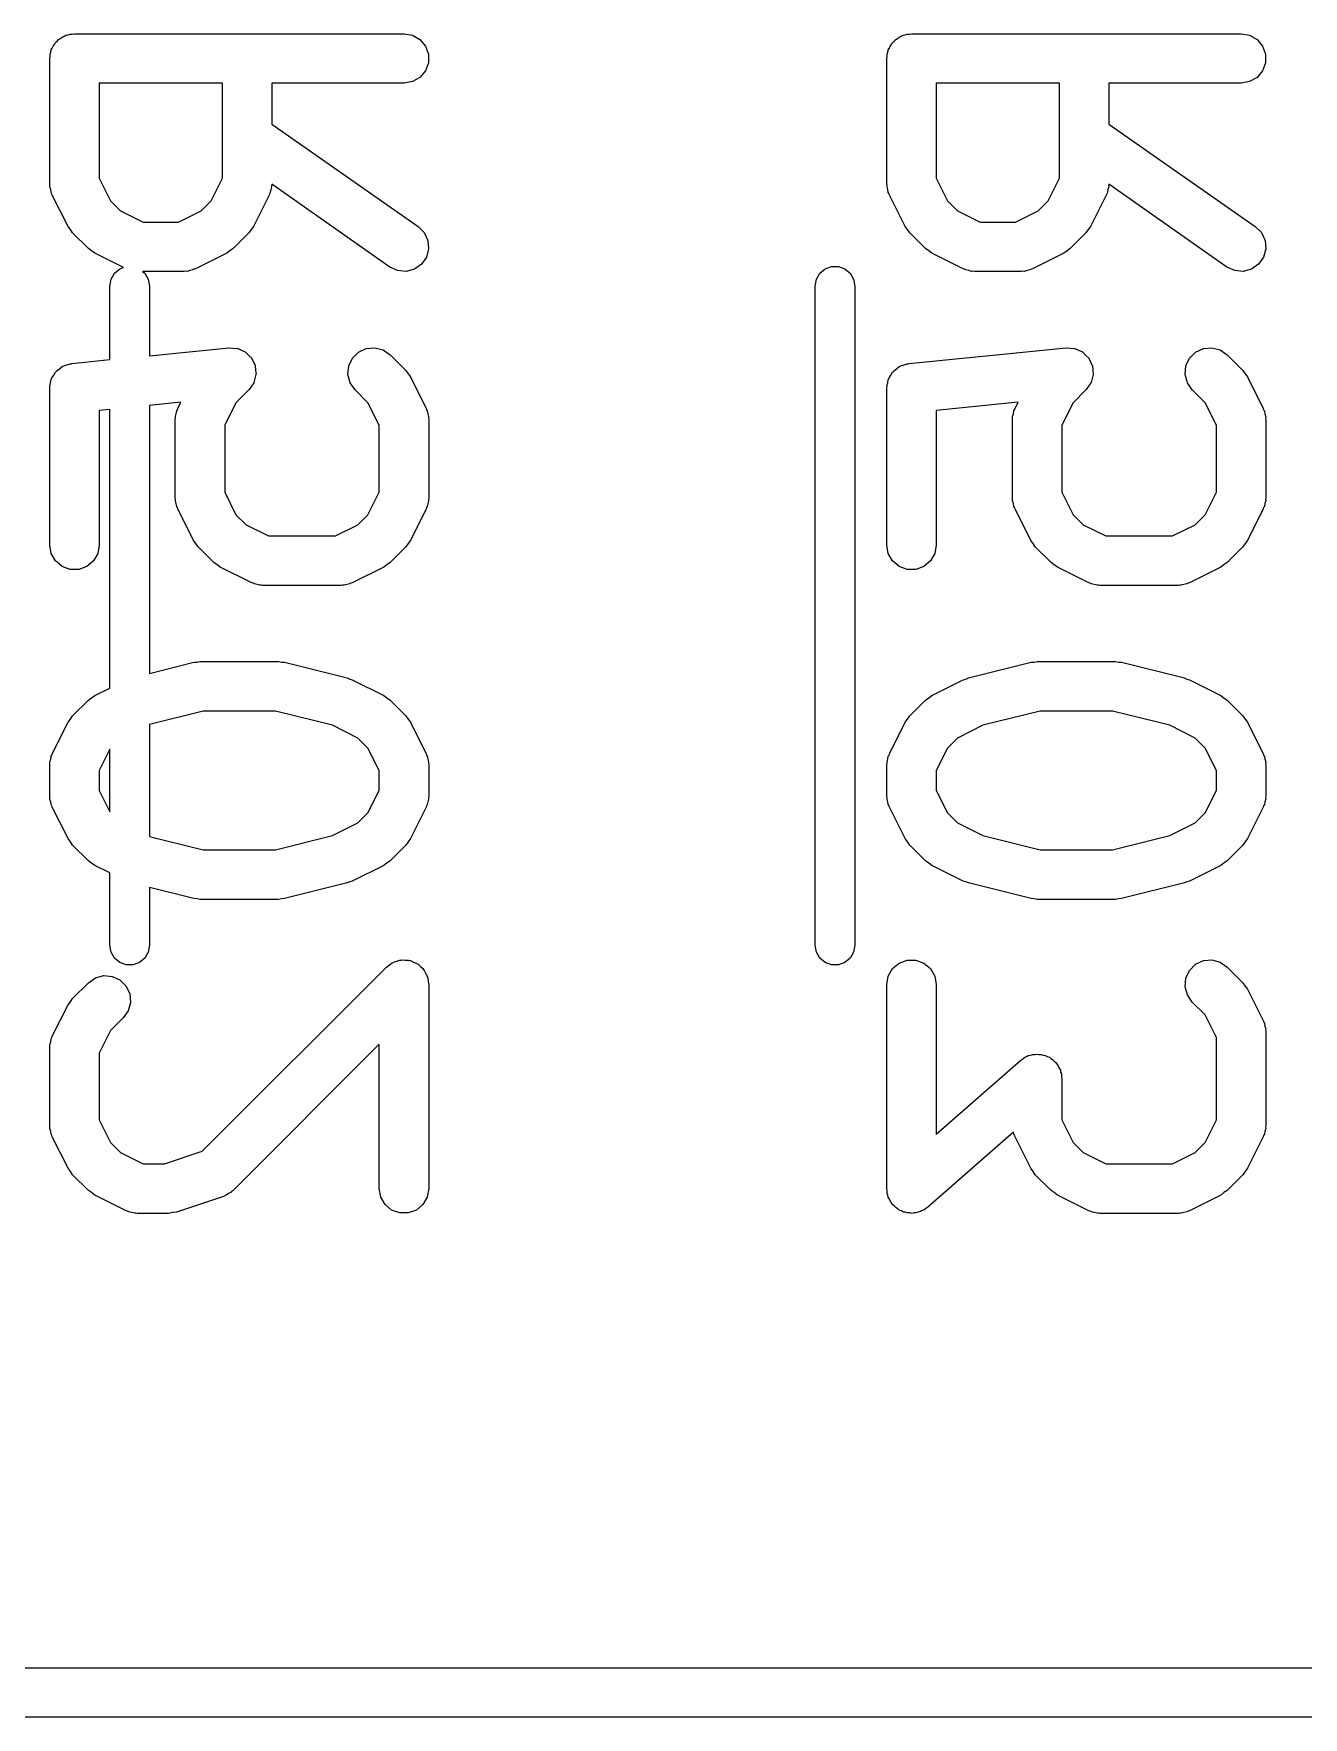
# Model space of a CAD drawing. Extents: x 25 to 326, y -201 to -21.
# Drawn here: x 67.22 to 71.07, y -29.28 to -24.17 of the extents above; entities that cross this region are included whole.
import ezdxf

# ---------------------------------------------------------------- set-up
doc = ezdxf.new("R2010")
doc.units = 0
doc.header["$MEASUREMENT"] = 0
doc.layers.add('BLACK', color=7, linetype='CONTINUOUS')

msp = doc.modelspace()

# ---------------------------------------------------------------- linework, layer by layer
at = {"layer": 'Black'}
for p, q in [((67.2774, -24.212), (67.2816, -24.207)), ((67.2816, -24.207), (67.2849, -24.2013)), ((67.2849, -24.2013), (67.29, -24.1971)), ((67.29, -24.1971), (67.2942, -24.1921)), ((67.2942, -24.1921), (67.2999, -24.1888)), ((67.2999, -24.1888), (67.3049, -24.1846)), ((67.3049, -24.1846), (67.311, -24.1823)), ((67.311, -24.1823), (67.3167, -24.179)), ((67.3167, -24.179), (67.3232, -24.1779)), ((67.3232, -24.1779), (67.3294, -24.1757)), ((67.3294, -24.1757), (67.3359, -24.1757)), ((67.3359, -24.1757), (67.3424, -24.1745)), ((67.3424, -24.1745), (68.3424, -24.1745)), ((68.3424, -24.1745), (68.368, -24.179)), ((68.368, -24.179), (68.3906, -24.1921)), ((68.3906, -24.1921), (68.4073, -24.212)), ((69.8174, -24.212), (69.8216, -24.207)), ((69.8216, -24.207), (69.8249, -24.2013)), ((69.8249, -24.2013), (69.83, -24.1971)), ((69.83, -24.1971), (69.8342, -24.1921)), ((69.8342, -24.1921), (69.8399, -24.1888)), ((69.8399, -24.1888), (69.8449, -24.1846)), ((69.8449, -24.1846), (69.851, -24.1823)), ((69.851, -24.1823), (69.8567, -24.179)), ((69.8567, -24.179), (69.8632, -24.1779)), ((69.8632, -24.1779), (69.8694, -24.1757)), ((69.8694, -24.1757), (69.8759, -24.1757)), ((69.8759, -24.1757), (69.8824, -24.1745)), ((69.8824, -24.1745), (70.8824, -24.1745)), ((70.8824, -24.1745), (70.908, -24.179)), ((70.908, -24.179), (70.9306, -24.1921)), ((70.9306, -24.1921), (70.9473, -24.212)), ((67.2674, -24.2495), (67.2685, -24.2431)), ((67.2674, -24.6305), (67.2674, -24.2495)), ((67.2685, -24.2365), (67.2708, -24.2303)), ((67.2685, -24.2431), (67.2685, -24.2365)), ((67.2708, -24.2303), (67.2719, -24.2239)), ((67.2719, -24.2239), (67.2752, -24.2182)), ((67.2752, -24.2182), (67.2774, -24.212)), ((68.4073, -24.212), (68.4162, -24.2365)), ((68.4162, -24.2365), (68.4162, -24.2625)), ((69.8074, -24.2495), (69.8085, -24.2431)), ((69.8074, -24.6305), (69.8074, -24.2495)), ((69.8085, -24.2365), (69.8108, -24.2303)), ((69.8085, -24.2431), (69.8085, -24.2365)), ((69.8108, -24.2303), (69.8119, -24.2239)), ((69.8119, -24.2239), (69.8152, -24.2182)), ((69.8152, -24.2182), (69.8174, -24.212)), ((70.9473, -24.212), (70.9562, -24.2365)), ((70.9562, -24.2365), (70.9562, -24.2625)), ((68.3906, -24.307), (68.368, -24.32)), ((68.4073, -24.287), (68.3906, -24.307)), ((68.4162, -24.2625), (68.4073, -24.287)), ((70.9306, -24.307), (70.908, -24.32)), ((70.9473, -24.287), (70.9306, -24.307)), ((70.9562, -24.2625), (70.9473, -24.287)), ((67.4174, -24.3245), (67.4174, -24.6128)), ((67.7912, -24.3245), (67.4174, -24.3245)), ((67.7912, -24.6128), (67.7912, -24.3245)), ((68.3424, -24.3245), (67.9412, -24.3245)), ((67.9412, -24.3245), (67.9412, -24.4486)), ((68.368, -24.32), (68.3424, -24.3245)), ((69.9574, -24.3245), (69.9574, -24.6128)), ((70.3312, -24.3245), (69.9574, -24.3245)), ((70.3312, -24.6128), (70.3312, -24.3245)), ((70.8824, -24.3245), (70.4812, -24.3245)), ((70.4812, -24.3245), (70.4812, -24.4486)), ((70.908, -24.32), (70.8824, -24.3245)), ((67.9412, -24.4486), (68.3854, -24.7595)), ((70.4812, -24.4486), (70.9254, -24.7595)), ((67.4174, -24.6128), (67.4516, -24.6813)), ((67.7569, -24.6813), (67.7912, -24.6128)), ((69.9574, -24.6128), (69.9916, -24.6813)), ((70.2969, -24.6813), (70.3312, -24.6128)), ((67.2681, -24.6347), (67.2674, -24.6305)), ((67.2679, -24.6391), (67.2681, -24.6347)), ((67.2704, -24.6475), (67.2679, -24.6391)), ((67.2719, -24.6561), (67.2704, -24.6475)), ((67.2741, -24.6599), (67.2719, -24.6561)), ((67.2753, -24.664), (67.2741, -24.6599)), ((67.3229, -24.7593), (67.2753, -24.664)), ((67.9333, -24.664), (67.8857, -24.7593)), ((67.9345, -24.6599), (67.9333, -24.664)), ((67.9367, -24.6561), (67.9345, -24.6599)), ((67.9382, -24.6475), (67.9367, -24.6561)), ((67.9407, -24.6391), (67.9382, -24.6475)), ((67.941, -24.6315), (67.9404, -24.6347)), ((67.9404, -24.6347), (67.9407, -24.6391)), ((68.2994, -24.8824), (67.941, -24.6315)), ((69.8081, -24.6347), (69.8074, -24.6305)), ((69.8079, -24.6391), (69.8081, -24.6347)), ((69.8104, -24.6475), (69.8079, -24.6391)), ((69.8119, -24.6561), (69.8104, -24.6475)), ((69.8141, -24.6599), (69.8119, -24.6561)), ((69.8153, -24.664), (69.8141, -24.6599)), ((69.8629, -24.7593), (69.8153, -24.664)), ((70.4733, -24.664), (70.4257, -24.7593)), ((70.4745, -24.6599), (70.4733, -24.664)), ((70.4767, -24.6561), (70.4745, -24.6599)), ((70.4782, -24.6475), (70.4767, -24.6561)), ((70.4807, -24.6391), (70.4782, -24.6475)), ((70.481, -24.6315), (70.4804, -24.6347)), ((70.4804, -24.6347), (70.4807, -24.6391)), ((70.8394, -24.8824), (70.481, -24.6315)), ((67.4516, -24.6813), (67.482, -24.7117)), ((67.482, -24.7117), (67.5506, -24.746)), ((67.658, -24.746), (67.7265, -24.7117)), ((67.7265, -24.7117), (67.7569, -24.6813)), ((69.9916, -24.6813), (70.022, -24.7117)), ((70.022, -24.7117), (70.0906, -24.746)), ((70.198, -24.746), (70.2665, -24.7117)), ((70.2665, -24.7117), (70.2969, -24.6813)), ((67.3301, -24.7689), (67.3229, -24.7593)), ((67.337, -24.7787), (67.3301, -24.7689)), ((67.5506, -24.746), (67.658, -24.746)), ((67.8785, -24.7689), (67.8716, -24.7787)), ((67.8857, -24.7593), (67.8785, -24.7689)), ((68.3854, -24.7595), (68.4038, -24.7779)), ((69.8701, -24.7689), (69.8629, -24.7593)), ((69.877, -24.7787), (69.8701, -24.7689)), ((70.0906, -24.746), (70.198, -24.746)), ((70.4185, -24.7689), (70.4116, -24.7787)), ((70.4257, -24.7593), (70.4185, -24.7689)), ((70.9254, -24.7595), (70.9438, -24.7779)), ((67.3846, -24.8264), (67.337, -24.7787)), ((67.8716, -24.7787), (67.824, -24.8264)), ((68.4038, -24.7779), (68.4148, -24.8015)), ((68.4148, -24.8015), (68.4171, -24.8275)), ((69.9246, -24.8264), (69.877, -24.7787)), ((70.4116, -24.7787), (70.364, -24.8264)), ((70.9438, -24.7779), (70.9548, -24.8015)), ((70.9548, -24.8015), (70.9571, -24.8275)), ((67.3944, -24.8333), (67.3846, -24.8264)), ((67.4041, -24.8404), (67.3944, -24.8333)), ((67.4912, -24.884), (67.4041, -24.8404)), ((67.8045, -24.8404), (67.7093, -24.888)), ((67.8142, -24.8333), (67.8045, -24.8404)), ((67.824, -24.8264), (67.8142, -24.8333)), ((68.4104, -24.8526), (68.3954, -24.874)), ((68.4171, -24.8275), (68.4104, -24.8526)), ((69.9344, -24.8333), (69.9246, -24.8264)), ((69.9441, -24.8404), (69.9344, -24.8333)), ((70.0393, -24.888), (69.9441, -24.8404)), ((70.3445, -24.8404), (70.2493, -24.888)), ((70.3542, -24.8333), (70.3445, -24.8404)), ((70.364, -24.8264), (70.3542, -24.8333)), ((70.9504, -24.8526), (70.9354, -24.874)), ((70.9571, -24.8275), (70.9504, -24.8526)), ((67.45, -24.94), (67.4536, -24.9195)), ((67.4536, -24.9195), (67.464, -24.9014)), ((67.464, -24.9014), (67.48, -24.888)), ((67.48, -24.888), (67.4912, -24.884)), ((67.6757, -24.896), (67.5494, -24.896)), ((67.5494, -24.896), (67.556, -24.9014)), ((67.556, -24.9014), (67.5664, -24.9195)), ((67.5664, -24.9195), (67.57, -24.94)), ((67.68, -24.8952), (67.6757, -24.896)), ((67.6843, -24.8955), (67.68, -24.8952)), ((67.6927, -24.893), (67.6843, -24.8955)), ((67.7014, -24.8914), (67.6927, -24.893)), ((67.7051, -24.8893), (67.7014, -24.8914)), ((67.7093, -24.888), (67.7051, -24.8893)), ((68.323, -24.8934), (68.2994, -24.8824)), ((68.3489, -24.8957), (68.323, -24.8934)), ((68.3741, -24.8889), (68.3489, -24.8957)), ((68.3954, -24.874), (68.3741, -24.8889)), ((69.59, -24.94), (69.5936, -24.9195)), ((69.5936, -24.9195), (69.604, -24.9014)), ((69.604, -24.9014), (69.62, -24.888)), ((69.62, -24.888), (69.6396, -24.8809)), ((69.6396, -24.8809), (69.6604, -24.8809)), ((69.6604, -24.8809), (69.68, -24.888)), ((69.68, -24.888), (69.696, -24.9014)), ((69.696, -24.9014), (69.7064, -24.9195)), ((69.7064, -24.9195), (69.71, -24.94)), ((70.0435, -24.8893), (70.0393, -24.888)), ((70.0472, -24.8914), (70.0435, -24.8893)), ((70.0559, -24.893), (70.0472, -24.8914)), ((70.0643, -24.8955), (70.0559, -24.893)), ((70.0686, -24.8952), (70.0643, -24.8955)), ((70.0729, -24.896), (70.0686, -24.8952)), ((70.2157, -24.896), (70.0729, -24.896)), ((70.22, -24.8952), (70.2157, -24.896)), ((70.2243, -24.8955), (70.22, -24.8952)), ((70.2327, -24.893), (70.2243, -24.8955)), ((70.2414, -24.8914), (70.2327, -24.893)), ((70.2451, -24.8893), (70.2414, -24.8914)), ((70.2493, -24.888), (70.2451, -24.8893)), ((70.863, -24.8934), (70.8394, -24.8824)), ((70.8889, -24.8957), (70.863, -24.8934)), ((70.9141, -24.8889), (70.8889, -24.8957)), ((70.9354, -24.874), (70.9141, -24.8889)), ((67.45, -25.1634), (67.45, -24.94)), ((67.57, -24.94), (67.57, -25.1514)), ((69.59, -26.94), (69.59, -24.94)), ((69.71, -24.94), (69.71, -26.94)), ((67.57, -25.1514), (67.8111, -25.1273)), ((67.8111, -25.1273), (67.8116, -25.1273)), ((67.8116, -25.1273), (67.812, -25.1272)), ((67.812, -25.1272), (67.8245, -25.1283)), ((67.8245, -25.1283), (67.8371, -25.1292)), ((68.2277, -25.1295), (68.2537, -25.1272)), ((68.2537, -25.1272), (68.2788, -25.1339)), ((69.8749, -25.1749), (70.3511, -25.1273)), ((70.3511, -25.1273), (70.3516, -25.1273)), ((70.3516, -25.1273), (70.352, -25.1272)), ((70.352, -25.1272), (70.3645, -25.1283)), ((70.3645, -25.1283), (70.3771, -25.1292)), ((70.7677, -25.1295), (70.7937, -25.1272)), ((70.7937, -25.1272), (70.8188, -25.1339)), ((67.3098, -25.1819), (67.3197, -25.1792)), ((67.3197, -25.1792), (67.3294, -25.1757)), ((67.3294, -25.1757), (67.3322, -25.1757)), ((67.3322, -25.1757), (67.3349, -25.1749)), ((67.3349, -25.1749), (67.45, -25.1634)), ((67.8371, -25.1292), (67.8375, -25.1294)), ((67.8375, -25.1294), (67.838, -25.1295)), ((67.838, -25.1295), (67.8494, -25.1348)), ((67.8494, -25.1348), (67.8608, -25.1399)), ((67.8608, -25.1399), (67.8612, -25.1403)), ((67.8612, -25.1403), (67.8616, -25.1405)), ((67.8616, -25.1405), (67.8705, -25.1494)), ((67.8705, -25.1494), (67.8795, -25.1581)), ((67.8795, -25.1581), (67.8797, -25.1586)), ((67.8797, -25.1586), (67.88, -25.1589)), ((67.88, -25.1589), (67.8853, -25.1703)), ((67.8853, -25.1703), (67.8908, -25.1816)), ((68.1747, -25.1825), (68.1857, -25.1589)), ((68.1857, -25.1589), (68.2041, -25.1405)), ((68.2041, -25.1405), (68.2277, -25.1295)), ((68.2788, -25.1339), (68.3002, -25.1489)), ((68.3002, -25.1489), (68.3478, -25.1965)), ((69.8498, -25.1819), (69.8597, -25.1792)), ((69.8597, -25.1792), (69.8694, -25.1757)), ((69.8694, -25.1757), (69.8722, -25.1757)), ((69.8722, -25.1757), (69.8749, -25.1749)), ((70.3771, -25.1292), (70.3775, -25.1294)), ((70.3775, -25.1294), (70.378, -25.1295)), ((70.378, -25.1295), (70.3894, -25.1348)), ((70.3894, -25.1348), (70.4008, -25.1399)), ((70.4008, -25.1399), (70.4012, -25.1403)), ((70.4012, -25.1403), (70.4016, -25.1405)), ((70.4016, -25.1405), (70.4105, -25.1494)), ((70.4105, -25.1494), (70.4195, -25.1581)), ((70.4195, -25.1581), (70.4197, -25.1586)), ((70.4197, -25.1586), (70.42, -25.1589)), ((70.42, -25.1589), (70.4253, -25.1703)), ((70.4253, -25.1703), (70.4308, -25.1816)), ((70.7147, -25.1825), (70.7257, -25.1589)), ((70.7257, -25.1589), (70.7441, -25.1405)), ((70.7441, -25.1405), (70.7677, -25.1295)), ((70.8188, -25.1339), (70.8402, -25.1489)), ((70.8402, -25.1489), (70.8878, -25.1965)), ((67.2701, -25.234), (67.2719, -25.2239)), ((67.2719, -25.2239), (67.2733, -25.2214)), ((67.2733, -25.2214), (67.274, -25.2187)), ((67.274, -25.2187), (67.2798, -25.2102)), ((67.2798, -25.2102), (67.2849, -25.2013)), ((67.2849, -25.2013), (67.2871, -25.1995)), ((67.2871, -25.1995), (67.2887, -25.1972)), ((67.2887, -25.1972), (67.297, -25.1912)), ((67.297, -25.1912), (67.3049, -25.1846)), ((67.3049, -25.1846), (67.3075, -25.1836)), ((67.3075, -25.1836), (67.3098, -25.1819)), ((67.89, -25.2205), (67.8869, -25.2328)), ((67.8933, -25.2084), (67.89, -25.2205)), ((67.8908, -25.1816), (67.8908, -25.1821)), ((67.8908, -25.1821), (67.891, -25.1825)), ((67.891, -25.1825), (67.8921, -25.195)), ((67.8921, -25.195), (67.8934, -25.2075)), ((67.8934, -25.2075), (67.8932, -25.208)), ((67.8932, -25.208), (67.8933, -25.2084)), ((68.1724, -25.2084), (68.1747, -25.1825)), ((68.1792, -25.2336), (68.1724, -25.2084)), ((68.3478, -25.1965), (68.3547, -25.2063)), ((68.3547, -25.2063), (68.3618, -25.216)), ((68.3618, -25.216), (68.4095, -25.3112)), ((69.8101, -25.234), (69.8119, -25.2239)), ((69.8119, -25.2239), (69.8133, -25.2214)), ((69.8133, -25.2214), (69.814, -25.2187)), ((69.814, -25.2187), (69.8198, -25.2102)), ((69.8198, -25.2102), (69.8249, -25.2013)), ((69.8249, -25.2013), (69.8271, -25.1995)), ((69.8271, -25.1995), (69.8287, -25.1972)), ((69.8287, -25.1972), (69.837, -25.1912)), ((69.837, -25.1912), (69.8449, -25.1846)), ((69.8449, -25.1846), (69.8475, -25.1836)), ((69.8475, -25.1836), (69.8498, -25.1819)), ((70.43, -25.2205), (70.4269, -25.2328)), ((70.4333, -25.2084), (70.43, -25.2205)), ((70.4308, -25.1816), (70.4308, -25.1821)), ((70.4308, -25.1821), (70.431, -25.1825)), ((70.431, -25.1825), (70.4321, -25.195)), ((70.4321, -25.195), (70.4334, -25.2075)), ((70.4334, -25.2075), (70.4332, -25.208)), ((70.4332, -25.208), (70.4333, -25.2084)), ((70.7124, -25.2084), (70.7147, -25.1825)), ((70.7192, -25.2336), (70.7124, -25.2084)), ((70.8878, -25.1965), (70.8947, -25.2063)), ((70.8947, -25.2063), (70.9018, -25.216)), ((70.9018, -25.216), (70.9495, -25.3112)), ((67.2674, -25.2495), (67.2679, -25.2467)), ((67.2674, -25.7257), (67.2674, -25.2495)), ((67.2676, -25.2439), (67.2701, -25.234)), ((67.2679, -25.2467), (67.2676, -25.2439)), ((67.8716, -25.2549), (67.8326, -25.294)), ((67.8719, -25.2546), (67.8716, -25.2549)), ((67.8723, -25.2543), (67.8719, -25.2546)), ((67.8793, -25.2439), (67.8723, -25.2543)), ((67.8865, -25.2336), (67.8793, -25.2439)), ((67.8867, -25.2331), (67.8865, -25.2336)), ((67.8869, -25.2328), (67.8867, -25.2331)), ((68.1941, -25.2549), (68.1792, -25.2336)), ((68.2331, -25.294), (68.1941, -25.2549)), ((69.8074, -25.2495), (69.8079, -25.2467)), ((69.8074, -25.7257), (69.8074, -25.2495)), ((69.8076, -25.2439), (69.8101, -25.234)), ((69.8079, -25.2467), (69.8076, -25.2439)), ((70.4116, -25.2549), (70.3726, -25.294)), ((70.4119, -25.2546), (70.4116, -25.2549)), ((70.4123, -25.2543), (70.4119, -25.2546)), ((70.4193, -25.2439), (70.4123, -25.2543)), ((70.4265, -25.2336), (70.4193, -25.2439)), ((70.4267, -25.2331), (70.4265, -25.2336)), ((70.4269, -25.2328), (70.4267, -25.2331)), ((70.7341, -25.2549), (70.7192, -25.2336)), ((70.7731, -25.294), (70.7341, -25.2549)), ((67.45, -25.3141), (67.4174, -25.3174)), ((67.4174, -25.3174), (67.4174, -25.7257)), ((67.45, -26.1595), (67.45, -25.3141)), ((67.6656, -25.2926), (67.57, -25.3021)), ((67.57, -25.3021), (67.57, -26.1153)), ((67.6488, -25.3362), (67.6513, -25.3278)), ((67.6513, -25.3278), (67.6529, -25.3191)), ((67.6529, -25.3191), (67.655, -25.3154)), ((67.655, -25.3154), (67.6563, -25.3112)), ((67.6563, -25.3112), (67.6656, -25.2926)), ((67.8326, -25.294), (67.7983, -25.3625)), ((68.2674, -25.3625), (68.2331, -25.294)), ((68.4095, -25.3112), (68.4107, -25.3154)), ((68.4107, -25.3154), (68.4129, -25.3191)), ((68.4129, -25.3191), (68.4144, -25.3278)), ((68.4144, -25.3278), (68.4169, -25.3362)), ((70.2056, -25.2926), (69.9574, -25.3174)), ((69.9574, -25.3174), (69.9574, -25.7257)), ((70.1888, -25.3362), (70.1913, -25.3278)), ((70.1913, -25.3278), (70.1929, -25.3191)), ((70.1929, -25.3191), (70.195, -25.3154)), ((70.195, -25.3154), (70.1963, -25.3112)), ((70.1963, -25.3112), (70.2056, -25.2926)), ((70.3726, -25.294), (70.3383, -25.3625)), ((70.8074, -25.3625), (70.7731, -25.294)), ((70.9495, -25.3112), (70.9507, -25.3154)), ((70.9507, -25.3154), (70.9529, -25.3191)), ((70.9529, -25.3191), (70.9544, -25.3278)), ((70.9544, -25.3278), (70.9569, -25.3362)), ((67.6483, -25.3448), (67.6491, -25.3405)), ((67.6483, -25.5829), (67.6483, -25.3448)), ((67.6491, -25.3405), (67.6488, -25.3362)), ((67.7983, -25.3625), (67.7983, -25.5652)), ((68.2674, -25.5652), (68.2674, -25.3625)), ((68.4169, -25.3362), (68.4166, -25.3405)), ((68.4166, -25.3405), (68.4174, -25.3448)), ((68.4174, -25.3448), (68.4174, -25.5829)), ((70.1883, -25.3448), (70.1891, -25.3405)), ((70.1883, -25.5829), (70.1883, -25.3448)), ((70.1891, -25.3405), (70.1888, -25.3362)), ((70.3383, -25.3625), (70.3383, -25.5652)), ((70.8074, -25.5652), (70.8074, -25.3625)), ((70.9569, -25.3362), (70.9566, -25.3405)), ((70.9566, -25.3405), (70.9574, -25.3448)), ((70.9574, -25.3448), (70.9574, -25.5829)), ((67.6491, -25.5871), (67.6483, -25.5829)), ((67.6488, -25.5914), (67.6491, -25.5871)), ((67.7983, -25.5652), (67.8326, -25.6337)), ((68.2331, -25.6337), (68.2674, -25.5652)), ((68.4174, -25.5829), (68.4166, -25.5871)), ((68.4166, -25.5871), (68.4169, -25.5914)), ((70.1891, -25.5871), (70.1883, -25.5829)), ((70.1888, -25.5914), (70.1891, -25.5871)), ((70.3383, -25.5652), (70.3726, -25.6337)), ((70.7731, -25.6337), (70.8074, -25.5652)), ((70.9574, -25.5829), (70.9566, -25.5871)), ((70.9566, -25.5871), (70.9569, -25.5914)), ((67.6513, -25.5999), (67.6488, -25.5914)), ((67.6529, -25.6085), (67.6513, -25.5999)), ((67.655, -25.6123), (67.6529, -25.6085)), ((67.6563, -25.6164), (67.655, -25.6123)), ((67.7039, -25.7116), (67.6563, -25.6164)), ((67.8326, -25.6337), (67.863, -25.6641)), ((68.2027, -25.6641), (68.2331, -25.6337)), ((68.4095, -25.6164), (68.3618, -25.7116)), ((68.4107, -25.6123), (68.4095, -25.6164)), ((68.4129, -25.6085), (68.4107, -25.6123)), ((68.4144, -25.5999), (68.4129, -25.6085)), ((68.4169, -25.5914), (68.4144, -25.5999)), ((70.1913, -25.5999), (70.1888, -25.5914)), ((70.1929, -25.6085), (70.1913, -25.5999)), ((70.195, -25.6123), (70.1929, -25.6085)), ((70.1963, -25.6164), (70.195, -25.6123)), ((70.2439, -25.7116), (70.1963, -25.6164)), ((70.3726, -25.6337), (70.403, -25.6641)), ((70.7427, -25.6641), (70.7731, -25.6337)), ((70.9495, -25.6164), (70.9018, -25.7116)), ((70.9507, -25.6123), (70.9495, -25.6164)), ((70.9529, -25.6085), (70.9507, -25.6123)), ((70.9544, -25.5999), (70.9529, -25.6085)), ((70.9569, -25.5914), (70.9544, -25.5999)), ((67.863, -25.6641), (67.9315, -25.6983)), ((68.1342, -25.6983), (68.2027, -25.6641)), ((70.403, -25.6641), (70.4715, -25.6983)), ((70.6742, -25.6983), (70.7427, -25.6641)), ((67.2719, -25.7514), (67.2674, -25.7257)), ((67.4174, -25.7257), (67.4129, -25.7514)), ((67.711, -25.7213), (67.7039, -25.7116)), ((67.7179, -25.7311), (67.711, -25.7213)), ((67.7655, -25.7787), (67.7179, -25.7311)), ((67.9315, -25.6983), (68.1342, -25.6983)), ((68.3478, -25.7311), (68.3002, -25.7787)), ((68.3547, -25.7213), (68.3478, -25.7311)), ((68.3618, -25.7116), (68.3547, -25.7213)), ((69.8119, -25.7514), (69.8074, -25.7257)), ((69.9574, -25.7257), (69.9529, -25.7514)), ((70.251, -25.7213), (70.2439, -25.7116)), ((70.2579, -25.7311), (70.251, -25.7213)), ((70.3055, -25.7787), (70.2579, -25.7311)), ((70.4715, -25.6983), (70.6742, -25.6983)), ((70.8878, -25.7311), (70.8402, -25.7787)), ((70.8947, -25.7213), (70.8878, -25.7311)), ((70.9018, -25.7116), (70.8947, -25.7213)), ((67.2849, -25.7739), (67.2719, -25.7514)), ((67.3049, -25.7907), (67.2849, -25.7739)), ((67.3294, -25.7996), (67.3049, -25.7907)), ((67.3799, -25.7907), (67.3554, -25.7996)), ((67.3998, -25.7739), (67.3799, -25.7907)), ((67.4129, -25.7514), (67.3998, -25.7739)), ((67.7754, -25.7856), (67.7655, -25.7787)), ((67.785, -25.7928), (67.7754, -25.7856)), ((67.8803, -25.8404), (67.785, -25.7928)), ((68.2807, -25.7928), (68.1854, -25.8404)), ((68.2903, -25.7856), (68.2807, -25.7928)), ((68.3002, -25.7787), (68.2903, -25.7856)), ((69.8249, -25.7739), (69.8119, -25.7514)), ((69.8449, -25.7907), (69.8249, -25.7739)), ((69.8694, -25.7996), (69.8449, -25.7907)), ((69.9199, -25.7907), (69.8954, -25.7996)), ((69.9398, -25.7739), (69.9199, -25.7907)), ((69.9529, -25.7514), (69.9398, -25.7739)), ((70.3154, -25.7856), (70.3055, -25.7787)), ((70.325, -25.7928), (70.3154, -25.7856)), ((70.4203, -25.8404), (70.325, -25.7928)), ((70.8207, -25.7928), (70.7254, -25.8404)), ((70.8303, -25.7856), (70.8207, -25.7928)), ((70.8402, -25.7787), (70.8303, -25.7856)), ((67.3554, -25.7996), (67.3294, -25.7996)), ((67.8844, -25.8416), (67.8803, -25.8404)), ((67.8882, -25.8438), (67.8844, -25.8416)), ((67.8968, -25.8453), (67.8882, -25.8438)), ((68.1776, -25.8438), (68.1689, -25.8453)), ((68.1813, -25.8416), (68.1776, -25.8438)), ((68.1854, -25.8404), (68.1813, -25.8416)), ((69.8954, -25.7996), (69.8694, -25.7996)), ((70.4244, -25.8416), (70.4203, -25.8404)), ((70.4282, -25.8438), (70.4244, -25.8416)), ((70.4368, -25.8453), (70.4282, -25.8438)), ((70.7176, -25.8438), (70.7089, -25.8453)), ((70.7213, -25.8416), (70.7176, -25.8438)), ((70.7254, -25.8404), (70.7213, -25.8416)), ((67.9052, -25.8478), (67.8968, -25.8453)), ((67.9096, -25.8476), (67.9052, -25.8478)), ((67.9138, -25.8483), (67.9096, -25.8476)), ((68.1519, -25.8483), (67.9138, -25.8483)), ((68.1562, -25.8476), (68.1519, -25.8483)), ((68.1605, -25.8478), (68.1562, -25.8476)), ((68.1689, -25.8453), (68.1605, -25.8478)), ((70.4452, -25.8478), (70.4368, -25.8453)), ((70.4496, -25.8476), (70.4452, -25.8478)), ((70.4538, -25.8483), (70.4496, -25.8476)), ((70.6919, -25.8483), (70.4538, -25.8483)), ((70.6962, -25.8476), (70.6919, -25.8483)), ((70.7005, -25.8478), (70.6962, -25.8476)), ((70.7089, -25.8453), (70.7005, -25.8478)), ((67.57, -26.1153), (67.7051, -26.0815)), ((67.7051, -26.0815), (67.7143, -26.0809)), ((67.7143, -26.0809), (67.7233, -26.0793)), ((67.7233, -26.0793), (67.9614, -26.0793)), ((67.9614, -26.0793), (67.9705, -26.0809)), ((67.9705, -26.0809), (67.9796, -26.0815)), ((67.9796, -26.0815), (68.1701, -26.1291)), ((70.0547, -26.1291), (70.2451, -26.0815)), ((70.2451, -26.0815), (70.2543, -26.0809)), ((70.2543, -26.0809), (70.2633, -26.0793)), ((70.2633, -26.0793), (70.5014, -26.0793)), ((70.5014, -26.0793), (70.5105, -26.0809)), ((70.5105, -26.0809), (70.5196, -26.0815)), ((70.5196, -26.0815), (70.7101, -26.1291)), ((68.1701, -26.1291), (68.1776, -26.1325)), ((68.1776, -26.1325), (68.1854, -26.1348)), ((68.1854, -26.1348), (68.2807, -26.1824)), ((69.9441, -26.1824), (70.0393, -26.1348)), ((70.0393, -26.1348), (70.0472, -26.1325)), ((70.0472, -26.1325), (70.0547, -26.1291)), ((70.7101, -26.1291), (70.7176, -26.1325)), ((70.7176, -26.1325), (70.7254, -26.1348)), ((70.7254, -26.1348), (70.8207, -26.1824)), ((67.337, -26.2441), (67.3846, -26.1965)), ((67.3846, -26.1965), (67.3944, -26.1896)), ((67.3944, -26.1896), (67.4041, -26.1824)), ((67.4041, -26.1824), (67.45, -26.1595)), ((68.2807, -26.1824), (68.2903, -26.1896)), ((68.2903, -26.1896), (68.3002, -26.1965)), ((68.3002, -26.1965), (68.3478, -26.2441)), ((69.877, -26.2441), (69.9246, -26.1965)), ((69.9246, -26.1965), (69.9344, -26.1896)), ((69.9344, -26.1896), (69.9441, -26.1824)), ((70.8207, -26.1824), (70.8303, -26.1896)), ((70.8303, -26.1896), (70.8402, -26.1965)), ((70.8402, -26.1965), (70.8878, -26.2441)), ((67.3301, -26.2539), (67.337, -26.2441)), ((67.7326, -26.2293), (67.57, -26.2699)), ((67.9522, -26.2293), (67.7326, -26.2293)), ((68.1257, -26.2727), (67.9522, -26.2293)), ((68.3478, -26.2441), (68.3547, -26.2539)), ((69.8701, -26.2539), (69.877, -26.2441)), ((70.2726, -26.2293), (70.099, -26.2727)), ((70.4922, -26.2293), (70.2726, -26.2293)), ((70.6657, -26.2727), (70.4922, -26.2293)), ((70.8878, -26.2441), (70.8947, -26.2539)), ((67.2753, -26.3588), (67.3229, -26.2636)), ((67.3229, -26.2636), (67.3301, -26.2539)), ((67.57, -26.2699), (67.57, -26.6101)), ((68.2027, -26.3112), (68.1257, -26.2727)), ((68.3547, -26.2539), (68.3618, -26.2636)), ((68.3618, -26.2636), (68.4095, -26.3588)), ((69.8153, -26.3588), (69.8629, -26.2636)), ((69.8629, -26.2636), (69.8701, -26.2539)), ((70.099, -26.2727), (70.022, -26.3112)), ((70.7427, -26.3112), (70.6657, -26.2727)), ((70.8947, -26.2539), (70.9018, -26.2636)), ((70.9018, -26.2636), (70.9495, -26.3588)), ((67.45, -26.3448), (67.4174, -26.4101)), ((67.45, -26.5352), (67.45, -26.3448)), ((68.2331, -26.3416), (68.2027, -26.3112)), ((68.2674, -26.4101), (68.2331, -26.3416)), ((69.9916, -26.3416), (69.9574, -26.4101)), ((70.022, -26.3112), (69.9916, -26.3416)), ((70.7731, -26.3416), (70.7427, -26.3112)), ((70.8074, -26.4101), (70.7731, -26.3416)), ((67.2674, -26.3924), (67.2681, -26.3881)), ((67.2674, -26.4876), (67.2674, -26.3924)), ((67.2679, -26.3838), (67.2704, -26.3754)), ((67.2681, -26.3881), (67.2679, -26.3838)), ((67.2704, -26.3754), (67.2719, -26.3667)), ((67.2719, -26.3667), (67.2741, -26.363)), ((67.2741, -26.363), (67.2753, -26.3588)), ((68.4095, -26.3588), (68.4107, -26.363)), ((68.4107, -26.363), (68.4129, -26.3667)), ((68.4129, -26.3667), (68.4144, -26.3754)), ((68.4144, -26.3754), (68.4169, -26.3838)), ((68.4169, -26.3838), (68.4166, -26.3881)), ((68.4166, -26.3881), (68.4174, -26.3924)), ((68.4174, -26.3924), (68.4174, -26.4876)), ((69.8074, -26.3924), (69.8081, -26.3881)), ((69.8074, -26.4876), (69.8074, -26.3924)), ((69.8079, -26.3838), (69.8104, -26.3754)), ((69.8081, -26.3881), (69.8079, -26.3838)), ((69.8104, -26.3754), (69.8119, -26.3667)), ((69.8119, -26.3667), (69.8141, -26.363)), ((69.8141, -26.363), (69.8153, -26.3588)), ((70.9495, -26.3588), (70.9507, -26.363)), ((70.9507, -26.363), (70.9529, -26.3667)), ((70.9529, -26.3667), (70.9544, -26.3754)), ((70.9544, -26.3754), (70.9569, -26.3838)), ((70.9569, -26.3838), (70.9566, -26.3881)), ((70.9566, -26.3881), (70.9574, -26.3924)), ((70.9574, -26.3924), (70.9574, -26.4876)), ((67.4174, -26.4101), (67.4174, -26.4699)), ((68.2674, -26.4699), (68.2674, -26.4101)), ((69.9574, -26.4101), (69.9574, -26.4699)), ((70.8074, -26.4699), (70.8074, -26.4101)), ((67.2681, -26.4919), (67.2674, -26.4876)), ((67.2679, -26.4962), (67.2681, -26.4919)), ((67.2704, -26.5046), (67.2679, -26.4962)), ((67.2719, -26.5133), (67.2704, -26.5046)), ((67.4174, -26.4699), (67.45, -26.5352)), ((68.2331, -26.5384), (68.2674, -26.4699)), ((68.4144, -26.5046), (68.4129, -26.5133)), ((68.4169, -26.4962), (68.4144, -26.5046)), ((68.4174, -26.4876), (68.4166, -26.4919)), ((68.4166, -26.4919), (68.4169, -26.4962)), ((69.8081, -26.4919), (69.8074, -26.4876)), ((69.8079, -26.4962), (69.8081, -26.4919)), ((69.8104, -26.5046), (69.8079, -26.4962)), ((69.8119, -26.5133), (69.8104, -26.5046)), ((69.9574, -26.4699), (69.9916, -26.5384)), ((70.7731, -26.5384), (70.8074, -26.4699)), ((70.9544, -26.5046), (70.9529, -26.5133)), ((70.9569, -26.4962), (70.9544, -26.5046)), ((70.9574, -26.4876), (70.9566, -26.4919)), ((70.9566, -26.4919), (70.9569, -26.4962)), ((67.2741, -26.517), (67.2719, -26.5133)), ((67.2753, -26.5212), (67.2741, -26.517)), ((67.3229, -26.6164), (67.2753, -26.5212)), ((68.2027, -26.5688), (68.2331, -26.5384)), ((68.4095, -26.5212), (68.3618, -26.6164)), ((68.4107, -26.517), (68.4095, -26.5212)), ((68.4129, -26.5133), (68.4107, -26.517)), ((69.8141, -26.517), (69.8119, -26.5133)), ((69.8153, -26.5212), (69.8141, -26.517)), ((69.8629, -26.6164), (69.8153, -26.5212)), ((69.9916, -26.5384), (70.022, -26.5688)), ((70.7427, -26.5688), (70.7731, -26.5384)), ((70.9495, -26.5212), (70.9018, -26.6164)), ((70.9507, -26.517), (70.9495, -26.5212)), ((70.9529, -26.5133), (70.9507, -26.517)), ((67.9522, -26.6507), (68.1257, -26.6073)), ((68.1257, -26.6073), (68.2027, -26.5688)), ((70.022, -26.5688), (70.099, -26.6073)), ((70.099, -26.6073), (70.2726, -26.6507)), ((70.4922, -26.6507), (70.6657, -26.6073)), ((70.6657, -26.6073), (70.7427, -26.5688)), ((67.3301, -26.6261), (67.3229, -26.6164)), ((67.337, -26.6359), (67.3301, -26.6261)), ((67.3846, -26.6835), (67.337, -26.6359)), ((67.57, -26.6101), (67.7326, -26.6507)), ((67.7326, -26.6507), (67.9522, -26.6507)), ((68.3478, -26.6359), (68.3002, -26.6835)), ((68.3547, -26.6261), (68.3478, -26.6359)), ((68.3618, -26.6164), (68.3547, -26.6261)), ((69.8701, -26.6261), (69.8629, -26.6164)), ((69.877, -26.6359), (69.8701, -26.6261)), ((69.9246, -26.6835), (69.877, -26.6359)), ((70.2726, -26.6507), (70.4922, -26.6507)), ((70.8878, -26.6359), (70.8402, -26.6835)), ((70.8947, -26.6261), (70.8878, -26.6359)), ((70.9018, -26.6164), (70.8947, -26.6261)), ((67.3944, -26.6904), (67.3846, -26.6835)), ((67.4041, -26.6976), (67.3944, -26.6904)), ((67.45, -26.7205), (67.4041, -26.6976)), ((68.2807, -26.6976), (68.1854, -26.7452)), ((68.2903, -26.6904), (68.2807, -26.6976)), ((68.3002, -26.6835), (68.2903, -26.6904)), ((69.9344, -26.6904), (69.9246, -26.6835)), ((69.9441, -26.6976), (69.9344, -26.6904)), ((70.0393, -26.7452), (69.9441, -26.6976)), ((70.8207, -26.6976), (70.7254, -26.7452)), ((70.8303, -26.6904), (70.8207, -26.6976)), ((70.8402, -26.6835), (70.8303, -26.6904)), ((67.45, -26.94), (67.45, -26.7205)), ((68.1701, -26.7509), (67.9796, -26.7985)), ((68.1776, -26.7475), (68.1701, -26.7509)), ((68.1854, -26.7452), (68.1776, -26.7475)), ((70.0472, -26.7475), (70.0393, -26.7452)), ((70.0547, -26.7509), (70.0472, -26.7475)), ((70.2451, -26.7985), (70.0547, -26.7509)), ((70.7101, -26.7509), (70.5196, -26.7985)), ((70.7176, -26.7475), (70.7101, -26.7509)), ((70.7254, -26.7452), (70.7176, -26.7475)), ((67.7051, -26.7985), (67.57, -26.7647)), ((67.57, -26.7647), (67.57, -26.94)), ((67.7143, -26.7991), (67.7051, -26.7985)), ((67.7233, -26.8007), (67.7143, -26.7991)), ((67.9614, -26.8007), (67.7233, -26.8007)), ((67.9705, -26.7991), (67.9614, -26.8007)), ((67.9796, -26.7985), (67.9705, -26.7991)), ((70.2543, -26.7991), (70.2451, -26.7985)), ((70.2633, -26.8007), (70.2543, -26.7991)), ((70.5014, -26.8007), (70.2633, -26.8007)), ((70.5105, -26.7991), (70.5014, -26.8007)), ((70.5196, -26.7985), (70.5105, -26.7991)), ((67.4536, -26.9605), (67.45, -26.94)), ((67.464, -26.9786), (67.4536, -26.9605)), ((67.5664, -26.9605), (67.556, -26.9786)), ((67.57, -26.94), (67.5664, -26.9605)), ((69.5936, -26.9605), (69.59, -26.94)), ((69.604, -26.9786), (69.5936, -26.9605)), ((69.7064, -26.9605), (69.696, -26.9786)), ((69.71, -26.94), (69.7064, -26.9605)), ((67.48, -26.992), (67.464, -26.9786)), ((67.4996, -26.9991), (67.48, -26.992)), ((67.5204, -26.9991), (67.4996, -26.9991)), ((67.54, -26.992), (67.5204, -26.9991)), ((67.556, -26.9786), (67.54, -26.992)), ((67.7304, -27.5649), (68.2893, -27.006)), ((68.2893, -27.006), (68.2974, -27.0004)), ((68.2974, -27.0004), (68.3049, -26.9941)), ((68.3049, -26.9941), (68.308, -26.993)), ((68.308, -26.993), (68.3107, -26.9911)), ((68.3107, -26.9911), (68.3202, -26.9885)), ((68.3202, -26.9885), (68.3294, -26.9852)), ((68.3294, -26.9852), (68.3327, -26.9852)), ((68.3327, -26.9852), (68.3358, -26.9843)), ((68.3358, -26.9843), (68.3456, -26.9852)), ((68.3456, -26.9852), (68.3554, -26.9852)), ((68.3554, -26.9852), (68.3585, -26.9863)), ((68.3585, -26.9863), (68.3618, -26.9866)), ((68.3618, -26.9866), (68.3707, -26.9907)), ((68.3707, -26.9907), (68.3799, -26.9941)), ((68.3799, -26.9941), (68.3824, -26.9962)), ((68.3824, -26.9962), (68.3854, -26.9976)), ((68.3854, -26.9976), (68.3923, -27.0045)), ((68.3923, -27.0045), (68.3998, -27.0108)), ((68.3998, -27.0108), (68.4015, -27.0137)), ((68.4015, -27.0137), (68.4038, -27.016)), ((68.4038, -27.016), (68.408, -27.0249)), ((69.62, -26.992), (69.604, -26.9786)), ((69.6396, -26.9991), (69.62, -26.992)), ((69.6604, -26.9991), (69.6396, -26.9991)), ((69.68, -26.992), (69.6604, -26.9991)), ((69.696, -26.9786), (69.68, -26.992)), ((69.8119, -27.0334), (69.8249, -27.0108)), ((69.8249, -27.0108), (69.8449, -26.9941)), ((69.8449, -26.9941), (69.8694, -26.9852)), ((69.8694, -26.9852), (69.8954, -26.9852)), ((69.8954, -26.9852), (69.9199, -26.9941)), ((69.9199, -26.9941), (69.9398, -27.0108)), ((69.9398, -27.0108), (69.9529, -27.0334)), ((70.7147, -27.0396), (70.7257, -27.016)), ((70.7257, -27.016), (70.7441, -26.9976)), ((70.7441, -26.9976), (70.7677, -26.9866)), ((70.7677, -26.9866), (70.7937, -26.9843)), ((70.7937, -26.9843), (70.8188, -26.9911)), ((70.8188, -26.9911), (70.8402, -27.006)), ((70.8402, -27.006), (70.8878, -27.0536)), ((67.337, -27.1013), (67.3846, -27.0536)), ((67.3846, -27.0536), (67.4059, -27.0387)), ((67.4059, -27.0387), (67.4311, -27.032)), ((67.4311, -27.032), (67.457, -27.0342)), ((67.457, -27.0342), (67.4806, -27.0452)), ((67.4806, -27.0452), (67.4991, -27.0636)), ((67.4991, -27.0636), (67.5101, -27.0873)), ((68.408, -27.0249), (68.4129, -27.0334)), ((68.4129, -27.0334), (68.4134, -27.0366)), ((68.4134, -27.0366), (68.4148, -27.0396)), ((68.4148, -27.0396), (68.4157, -27.0494)), ((68.4157, -27.0494), (68.4174, -27.059)), ((68.4174, -27.059), (68.4174, -27.6781)), ((69.8074, -27.059), (69.8119, -27.0334)), ((69.8074, -27.6781), (69.8074, -27.059)), ((69.9529, -27.0334), (69.9574, -27.059)), ((69.9574, -27.059), (69.9574, -27.5128)), ((70.7124, -27.0656), (70.7147, -27.0396)), ((70.7192, -27.0907), (70.7124, -27.0656)), ((70.8878, -27.0536), (70.8947, -27.0635)), ((70.8947, -27.0635), (70.9018, -27.0731)), ((67.2753, -27.216), (67.3229, -27.1207)), ((67.3229, -27.1207), (67.3301, -27.1111)), ((67.3301, -27.1111), (67.337, -27.1013)), ((67.5123, -27.1132), (67.5056, -27.1384)), ((67.5101, -27.0873), (67.5123, -27.1132)), ((70.7341, -27.1121), (70.7192, -27.0907)), ((70.7731, -27.1511), (70.7341, -27.1121)), ((70.9018, -27.0731), (70.9495, -27.1684)), ((67.4907, -27.1597), (67.4516, -27.1987)), ((67.5056, -27.1384), (67.4907, -27.1597)), ((70.8074, -27.2196), (70.7731, -27.1511)), ((70.9495, -27.1684), (70.9507, -27.1725)), ((67.2719, -27.2239), (67.2741, -27.2201)), ((67.2741, -27.2201), (67.2753, -27.216)), ((67.4516, -27.1987), (67.4174, -27.2672)), ((70.8074, -27.4699), (70.8074, -27.2196)), ((70.9507, -27.1725), (70.9529, -27.1763)), ((70.9529, -27.1763), (70.9544, -27.1849)), ((70.9544, -27.1849), (70.9569, -27.1933)), ((70.9569, -27.1933), (70.9566, -27.1976)), ((70.9566, -27.1976), (70.9574, -27.2019)), ((70.9574, -27.2019), (70.9574, -27.4876)), ((67.2674, -27.2495), (67.2681, -27.2453)), ((67.2674, -27.4876), (67.2674, -27.2495)), ((67.2679, -27.2409), (67.2704, -27.2325)), ((67.2681, -27.2453), (67.2679, -27.2409)), ((67.2704, -27.2325), (67.2719, -27.2239)), ((67.4174, -27.2672), (67.4174, -27.4699)), ((68.2674, -27.2401), (67.824, -27.6835)), ((68.2674, -27.6781), (68.2674, -27.2401)), ((70.2362, -27.2748), (70.2434, -27.2734)), ((70.2434, -27.2734), (70.2503, -27.2709)), ((70.2503, -27.2709), (70.2561, -27.2709)), ((70.2561, -27.2709), (70.2618, -27.2698)), ((70.2618, -27.2698), (70.269, -27.2709)), ((70.269, -27.2709), (70.2764, -27.2709)), ((70.2764, -27.2709), (70.2818, -27.2729)), ((70.2818, -27.2729), (70.2875, -27.2738)), ((70.2875, -27.2738), (70.2939, -27.2773)), ((69.9574, -27.5128), (70.2139, -27.2883)), ((70.2139, -27.2883), (70.2202, -27.2845)), ((70.2202, -27.2845), (70.2258, -27.2798)), ((70.2258, -27.2798), (70.2313, -27.2778)), ((70.2313, -27.2778), (70.2362, -27.2748)), ((70.2939, -27.2773), (70.3008, -27.2798)), ((70.3008, -27.2798), (70.3053, -27.2835)), ((70.3053, -27.2835), (70.3103, -27.2863)), ((70.3103, -27.2863), (70.3152, -27.2918)), ((70.3152, -27.2918), (70.3208, -27.2966)), ((70.3208, -27.2966), (70.3237, -27.3016)), ((70.3237, -27.3016), (70.3275, -27.3059)), ((70.3275, -27.3059), (70.3301, -27.3128)), ((70.3301, -27.3128), (70.3338, -27.3191)), ((70.3338, -27.3191), (70.3348, -27.3248)), ((70.3348, -27.3248), (70.3369, -27.3302)), ((70.3369, -27.3302), (70.3371, -27.3375)), ((70.3371, -27.3375), (70.3383, -27.3448)), ((70.3383, -27.3448), (70.3383, -27.4699)), ((67.4174, -27.4699), (67.4516, -27.5384)), ((70.3383, -27.4699), (70.3726, -27.5384)), ((70.7731, -27.5384), (70.8074, -27.4699)), ((67.2681, -27.4919), (67.2674, -27.4876)), ((67.2679, -27.4962), (67.2681, -27.4919)), ((67.2704, -27.5046), (67.2679, -27.4962)), ((67.2719, -27.5133), (67.2704, -27.5046)), ((67.2741, -27.517), (67.2719, -27.5133)), ((67.2753, -27.5212), (67.2741, -27.517)), ((67.3229, -27.6164), (67.2753, -27.5212)), ((70.1918, -27.507), (69.9318, -27.7345)), ((70.1929, -27.5133), (70.1918, -27.507)), ((70.195, -27.517), (70.1929, -27.5133)), ((70.1963, -27.5212), (70.195, -27.517)), ((70.2439, -27.6164), (70.1963, -27.5212)), ((70.9495, -27.5212), (70.9018, -27.6164)), ((70.9507, -27.517), (70.9495, -27.5212)), ((70.9529, -27.5133), (70.9507, -27.517)), ((70.9544, -27.5046), (70.9529, -27.5133)), ((70.9569, -27.4962), (70.9544, -27.5046)), ((70.9574, -27.4876), (70.9566, -27.4919)), ((70.9566, -27.4919), (70.9569, -27.4962)), ((67.4516, -27.5384), (67.482, -27.5688)), ((67.482, -27.5688), (67.5506, -27.6031)), ((67.6159, -27.6031), (67.7304, -27.5649)), ((70.3726, -27.5384), (70.403, -27.5688)), ((70.403, -27.5688), (70.4715, -27.6031)), ((70.6742, -27.6031), (70.7427, -27.5688)), ((70.7427, -27.5688), (70.7731, -27.5384)), ((67.3301, -27.6261), (67.3229, -27.6164)), ((67.337, -27.6359), (67.3301, -27.6261)), ((67.5506, -27.6031), (67.6159, -27.6031)), ((70.251, -27.6261), (70.2439, -27.6164)), ((70.2579, -27.6359), (70.251, -27.6261)), ((70.4715, -27.6031), (70.6742, -27.6031)), ((70.8947, -27.6261), (70.8878, -27.6359)), ((70.9018, -27.6164), (70.8947, -27.6261)), ((67.3846, -27.6835), (67.337, -27.6359)), ((68.2719, -27.7037), (68.2674, -27.6781)), ((68.4174, -27.6781), (68.4129, -27.7037)), ((69.8087, -27.6853), (69.8074, -27.6781)), ((70.3055, -27.6835), (70.2579, -27.6359)), ((70.8878, -27.6359), (70.8402, -27.6835)), ((67.3944, -27.6904), (67.3846, -27.6835)), ((67.4041, -27.6976), (67.3944, -27.6904)), ((67.4993, -27.7452), (67.4041, -27.6976)), ((67.7947, -27.7016), (67.6518, -27.7492)), ((67.7985, -27.6996), (67.7947, -27.7016)), ((67.8026, -27.6984), (67.7985, -27.6996)), ((67.8098, -27.6934), (67.8026, -27.6984)), ((67.8176, -27.6892), (67.8098, -27.6934)), ((67.8204, -27.686), (67.8176, -27.6892)), ((67.824, -27.6835), (67.8204, -27.686)), ((68.2849, -27.7263), (68.2719, -27.7037)), ((68.3049, -27.743), (68.2849, -27.7263)), ((68.3998, -27.7263), (68.3799, -27.743)), ((68.4129, -27.7037), (68.3998, -27.7263)), ((69.8088, -27.6926), (69.8087, -27.6853)), ((69.8109, -27.698), (69.8088, -27.6926)), ((69.8119, -27.7037), (69.8109, -27.698)), ((69.8156, -27.7101), (69.8119, -27.7037)), ((69.8182, -27.7169), (69.8156, -27.7101)), ((69.822, -27.7213), (69.8182, -27.7169)), ((69.8249, -27.7263), (69.822, -27.7213)), ((69.8305, -27.731), (69.8249, -27.7263)), ((69.8354, -27.7365), (69.8305, -27.731)), ((70.3154, -27.6904), (70.3055, -27.6835)), ((70.325, -27.6976), (70.3154, -27.6904)), ((70.4203, -27.7452), (70.325, -27.6976)), ((70.8207, -27.6976), (70.7254, -27.7452)), ((70.8303, -27.6904), (70.8207, -27.6976)), ((70.8402, -27.6835), (70.8303, -27.6904)), ((67.5035, -27.7464), (67.4993, -27.7452)), ((67.5072, -27.7486), (67.5035, -27.7464)), ((67.5159, -27.7501), (67.5072, -27.7486)), ((67.5243, -27.7526), (67.5159, -27.7501)), ((67.5286, -27.7523), (67.5243, -27.7526)), ((67.5329, -27.7531), (67.5286, -27.7523)), ((67.6281, -27.7531), (67.5329, -27.7531)), ((67.6399, -27.751), (67.6281, -27.7531)), ((67.6518, -27.7492), (67.6399, -27.751)), ((68.3294, -27.752), (68.3049, -27.743)), ((68.3554, -27.752), (68.3294, -27.752)), ((68.3799, -27.743), (68.3554, -27.752)), ((69.8404, -27.7393), (69.8354, -27.7365)), ((69.8449, -27.743), (69.8404, -27.7393)), ((69.8518, -27.7456), (69.8449, -27.743)), ((69.8582, -27.7491), (69.8518, -27.7456)), ((69.8639, -27.75), (69.8582, -27.7491)), ((69.8694, -27.752), (69.8639, -27.75)), ((69.8767, -27.752), (69.8694, -27.752)), ((69.8839, -27.7531), (69.8767, -27.752)), ((69.8896, -27.752), (69.8839, -27.7531)), ((69.8954, -27.752), (69.8896, -27.752)), ((69.9023, -27.7494), (69.8954, -27.752)), ((69.9095, -27.748), (69.9023, -27.7494)), ((69.9144, -27.745), (69.9095, -27.748)), ((69.9199, -27.743), (69.9144, -27.745)), ((69.9255, -27.7383), (69.9199, -27.743)), ((69.9318, -27.7345), (69.9255, -27.7383)), ((70.4244, -27.7464), (70.4203, -27.7452)), ((70.4282, -27.7486), (70.4244, -27.7464)), ((70.4368, -27.7501), (70.4282, -27.7486)), ((70.4452, -27.7526), (70.4368, -27.7501)), ((70.4496, -27.7523), (70.4452, -27.7526)), ((70.4538, -27.7531), (70.4496, -27.7523)), ((70.6919, -27.7531), (70.4538, -27.7531)), ((70.6962, -27.7523), (70.6919, -27.7531)), ((70.7005, -27.7526), (70.6962, -27.7523)), ((70.7089, -27.7501), (70.7005, -27.7526)), ((70.7176, -27.7486), (70.7089, -27.7501)), ((70.7213, -27.7464), (70.7176, -27.7486)), ((70.7254, -27.7452), (70.7213, -27.7464)), ((27.94, -29.132), (74.8663, -29.132)), ((74.9921, -29.282), (28.015, -29.282))]:
    msp.add_line(p, q, dxfattribs=at)

doc.saveas('drawing.dxf')
